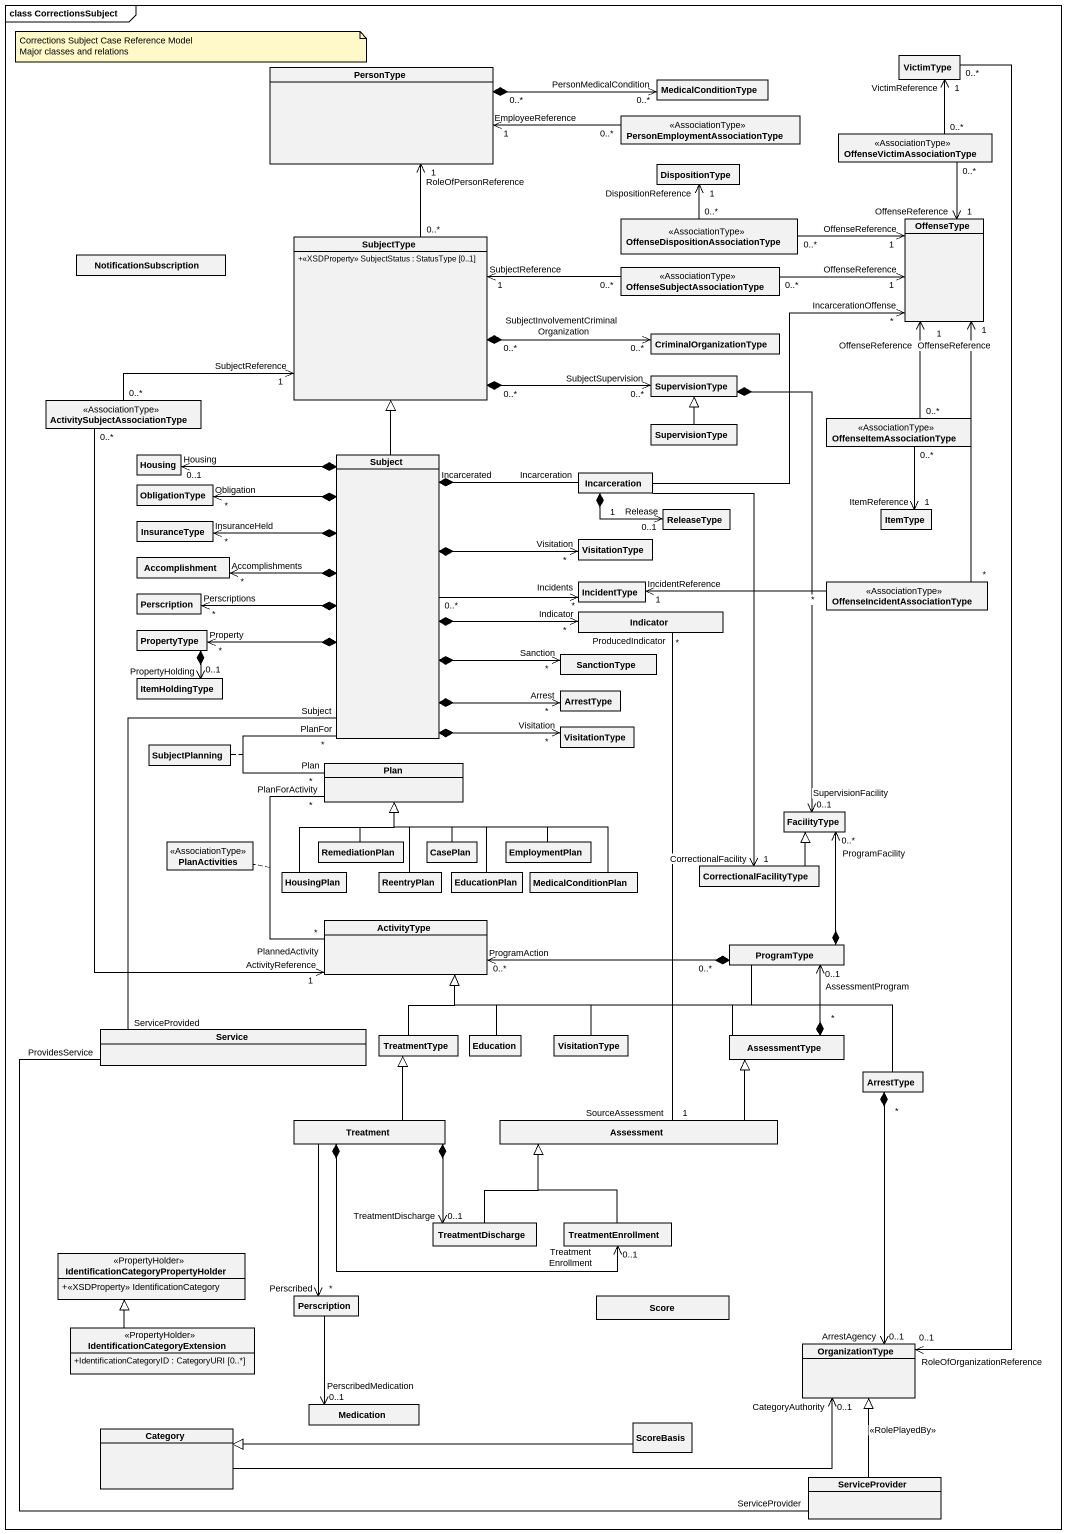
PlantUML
@startuml
mainframe class CorrectionsSubject
hide circle
hide empty members
skinparam classAttributeIconSize 0
class PersonType
class MedicalConditionType
class VictimType
class "PersonEmploymentAssociationType" as PersonEmploymentAssociationT <<AssociationType>>
class OffenseVictimAssociationType <<AssociationType>>
class DispositionType
class SubjectType {
  +<<XSDProperty>> SubjectStatus : StatusType [0..1]
}
class "OffenseDispositionAssociationType" as OffenseDispositionAssociatio <<AssociationType>>
class OffenseType
class NotificationSubscription
class "OffenseSubjectAssociationType" as OffenseSubjectAssociationTyp <<AssociationType>>
class CriminalOrganizationType
class SupervisionType
class "ActivitySubjectAssociationType" as ActivitySubjectAssociationTy <<AssociationType>>
class "SupervisionType" as SupervisionType_2
class OffenseItemAssociationType <<AssociationType>>
class Housing
class Subject
class Incarceration
class ObligationType
class ReleaseType
class ItemType
class InsuranceType
class VisitationType
class Accomplishment
class IncidentType
class "OffenseIncidentAssociationType" as OffenseIncidentAssociationTy <<AssociationType>>
class Perscription
class PropertyType
class Indicator
class SanctionType
class ItemHoldingType
class ArrestType
class SubjectPlanning
class "VisitationType" as VisitationType_2
class Plan
class FacilityType
class PlanActivities <<AssociationType>>
class RemediationPlan
class CasePlan
class EmploymentPlan
class HousingPlan
class ReentryPlan
class EducationPlan
class MedicalConditionPlan
class CorrectionalFacilityType
class ActivityType
class ProgramType
class Service
class TreatmentType
class Education
class "VisitationType" as VisitationType_3
class AssessmentType
class "ArrestType" as ArrestType_2
class Treatment
class Assessment
class TreatmentDischarge
class TreatmentEnrollment
class "IdentificationCategoryPropertyHolder" as IdentificationCategoryProper <<PropertyHolder>> {
  +<<XSDProperty>> IdentificationCategory
}
class "IdentificationCategoryExtension" as IdentificationCategoryExtens <<PropertyHolder>> {
  +IdentificationCategoryID : CategoryURI [0..*]
}
class "Perscription" as Perscription_2
class Score
class OrganizationType
class Medication
class Category
class ScoreBasis
class ServiceProvider
PersonType "0..*" *-right-> "PersonMedicalCondition\n0..*" MedicalConditionType
VictimType "0..*" --> "RoleOfOrganizationReference\n0..1" OrganizationType
PersonEmploymentAssociationT "0..*" -left-> "EmployeeReference\n1" PersonType
OffenseVictimAssociationType "0..*" -up-> "1\nVictimReference" VictimType
OffenseVictimAssociationType "0..*" --> "OffenseReference\n1" OffenseType
SubjectType "0..*" -up-> "RoleOfPersonReference\n1" PersonType
SubjectType "0..*" *-right-> "SubjectInvolvementCriminalOrganization\n0..*" CriminalOrganizationType
SubjectType "0..*" *-right-> "SubjectSupervision\n0..*" SupervisionType
OffenseDispositionAssociatio "0..*" -up-> "DispositionReference\n1" DispositionType
OffenseDispositionAssociatio "0..*" -right-> "OffenseReference\n1" OffenseType
OffenseSubjectAssociationTyp "0..*" -left-> "SubjectReference\n1" SubjectType
OffenseSubjectAssociationTyp "0..*" -right-> "OffenseReference\n1" OffenseType
SupervisionType *--> "SupervisionFacility\n0..1" FacilityType
ActivitySubjectAssociationTy "0..*" -right-> "SubjectReference\n1" SubjectType
ActivitySubjectAssociationTy "0..*" --> "ActivityReference\n1" ActivityType
SupervisionType_2 -up-|> SupervisionType
OffenseItemAssociationType "0..*" -up-> "OffenseReference\n1" OffenseType
OffenseItemAssociationType "0..*" --> "ItemReference\n1" ItemType
Subject -up-|> SubjectType
Subject *-left-> "Housing\n0..1" Housing
Subject "Incarcerated" *-right- "Incarceration" Incarceration
Subject *-left-> "Obligation\n*" ObligationType
Subject *-left-> "InsuranceHeld\n*" InsuranceType
Subject *-right-> "Visitation\n*" VisitationType
Subject *-left-> "Accomplishments\n*" Accomplishment
Subject "0..*" -right-> "Incidents\n*" IncidentType
Subject *-left-> "Perscriptions\n*" Perscription
Subject *-left-> "Property\n*" PropertyType
Subject *-right-> "Indicator\n*" Indicator
Subject *-right-> "Sanction\n*" SanctionType
Subject *-right-> "Arrest\n*" ArrestType
Subject *--> "Visitation\n*" VisitationType_2
Subject "PlanFor\n*" -- "Plan\n*" Plan
(Subject, Plan) .. SubjectPlanning
Subject "Subject" -- "ServiceProvided" Service
Incarceration -up-> "IncarcerationOffense\n*" OffenseType
Incarceration "1" *-right-> "Release\n0..1" ReleaseType
Incarceration --> "CorrectionalFacility\n1" CorrectionalFacilityType
OffenseIncidentAssociationTy "*" -up-> "OffenseReference\n1" OffenseType
OffenseIncidentAssociationTy "*" -left-> "IncidentReference\n1" IncidentType
PropertyType "0..1" *--> "PropertyHolding" ItemHoldingType
Indicator "ProducedIndicator\n*" -- "SourceAssessment\n1" Assessment
Plan "PlanForActivity\n*" -- "PlannedActivity\n*" ActivityType
(Plan, ActivityType) .. PlanActivities
RemediationPlan -up-|> Plan
CasePlan -up-|> Plan
EmploymentPlan -left-|> Plan
HousingPlan -up-|> Plan
ReentryPlan -up-|> Plan
EducationPlan -up-|> Plan
MedicalConditionPlan -left-|> Plan
CorrectionalFacilityType -up-|> FacilityType
ProgramType *-up-> "ProgramFacility\n0..*" FacilityType
ProgramType -left-|> ActivityType
ProgramType "0..*" *-left-> "ProgramAction\n0..*" ActivityType
Service "ProvidesService" -- "ServiceProvider" ServiceProvider
TreatmentType -up-|> ActivityType
Education -up-|> ActivityType
VisitationType_3 -left-|> ActivityType
AssessmentType -left-|> ActivityType
AssessmentType "*" *-up-> "AssessmentProgram\n0..1" ProgramType
ArrestType_2 -left-|> ActivityType
ArrestType_2 "*" *--> "ArrestAgency\n0..1" OrganizationType
Treatment -up-|> TreatmentType
Treatment *--> "TreatmentDischarge\n0..1" TreatmentDischarge
Treatment *-right-> "TreatmentEnrollment\n0..1" TreatmentEnrollment
Treatment --> "Perscribed\n*" Perscription_2
Assessment -right-|> AssessmentType
TreatmentDischarge -up-|> Assessment
TreatmentEnrollment -up-|> Assessment
IdentificationCategoryExtens -up-|> IdentificationCategoryProper
Perscription_2 --> "PerscribedMedication\n0..1" Medication
Category -right-> "CategoryAuthority\n0..1" OrganizationType
ScoreBasis -left-|> Category
ServiceProvider -up-|> OrganizationType : <<RolePlayedBy>>
note as N1
  Corrections Subject Case Reference Model
  Major classes and relations
end note
@enduml
